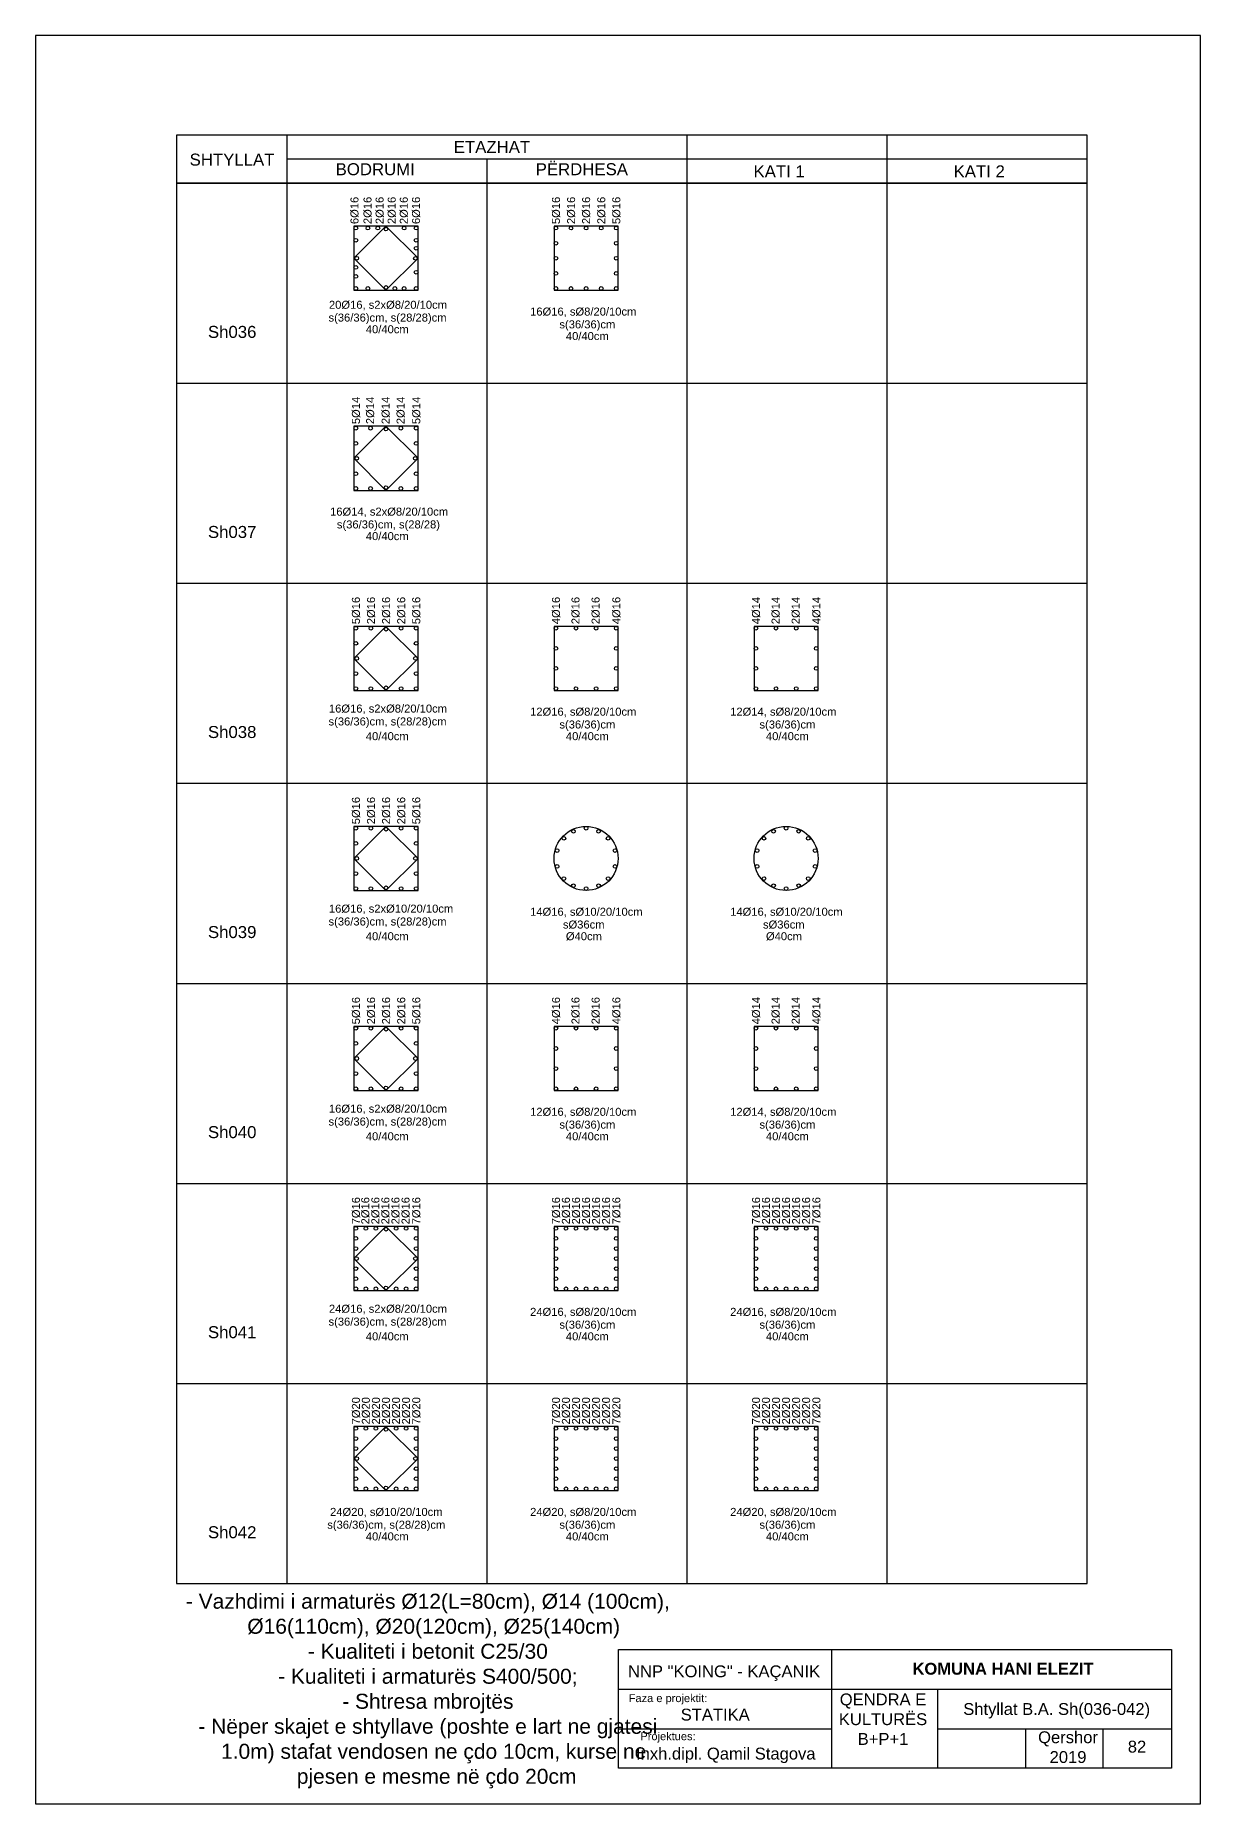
# Model space of a CAD drawing. Header units: inches. Extents: x 2793 to 14277, y -1659 to 551.
# Drawn here: x 11082 to 12538, y -1659 to 551 of the extents above; entities that cross this region are included whole.
import ezdxf

# ---------------------------------------------------------------- set-up
doc = ezdxf.new("R2010")
doc.units = ezdxf.units.IN
doc.layers.add('TEKSTI_Pen_No__201', color=7, linetype='Continuous', lineweight=18)
doc.styles.add('A4TS01', font='ARIAL.TTF', dxfattribs={"height": 10})
doc.styles.add('GENERATED_STYLE_1', font='ARIAL.TTF')

msp = doc.modelspace()

# ---------------------------------------------------------------- linework, layer by layer
for p, q in [((12538, 550.8), (11081.8, 550.8)), ((11081.8, 550.8), (11081.8, -1659)), ((12538, -1659), (12538, 550.8)), ((12396.3, 426.1), (11258.3, 426.1)), ((11258.3, 426.1), (11258.3, 366.1)), ((11258.3, 426.1), (11258.3, 366.1)), ((11396.3, 366.1), (11396.3, 426.1)), ((11896.3, 366.1), (11896.3, 426.1)), ((12146.3, 366.1), (12146.3, 426.1)), ((12396.3, 366.1), (12396.3, 426.1)), ((12396.3, 396.1), (11396.3, 396.1)), ((11646.3, 366.1), (11646.3, 396.1)), ((11258.3, 366.1), (11258.3, -1383.9)), ((11258.3, 366.1), (11258.3, -1383.9)), ((12396.3, 366.1), (11258.3, 366.1)), ((11258.3, 366.1), (11258.3, -1383.9)), ((11258.3, 366.1), (11258.3, 346.1)), ((11258.3, 366.1), (12396.3, 366.1)), ((11396.3, -1383.9), (11396.3, 366.1)), ((11646.3, -1383.9), (11646.3, 366.1)), ((11896.3, -1383.9), (11896.3, 366.1)), ((12146.3, -1383.9), (12146.3, 366.1)), ((12396.3, -1383.9), (12396.3, 366.1)), ((11560, 312.2), (11480, 312.2)), ((11480, 312.2), (11480, 232.2)), ((11520, 312.2), (11480, 272.2)), ((11560, 272.2), (11520, 312.2)), ((11560, 232.2), (11560, 312.2)), ((11810, 312.2), (11730, 312.2)), ((11730, 312.2), (11730, 232.2)), ((11810, 232.2), (11810, 312.2)), ((11480, 272.2), (11520, 232.2)), ((11520, 232.2), (11560, 272.2)), ((11480, 232.2), (11560, 232.2)), ((11730, 232.2), (11810, 232.2)), ((11258.3, 116.1), (12396.3, 116.1)), ((11560, 62.2), (11480, 62.2)), ((11480, 62.2), (11480, -17.8)), ((11480, 22.2), (11520, 62.2)), ((11520, 62.2), (11560, 22.2)), ((11560, -17.8), (11560, 62.2)), ((11520, -17.8), (11480, 22.2)), ((11560, 22.2), (11520, -17.8)), ((11480, -17.8), (11560, -17.8)), ((11258.3, -133.9), (12396.3, -133.9)), ((11560, -187.8), (11480, -187.8)), ((11480, -187.8), (11480, -267.8)), ((11480, -227.8), (11520, -187.8)), ((11520, -187.8), (11560, -227.8)), ((11560, -267.8), (11560, -187.8)), ((11810, -187.8), (11730, -187.8)), ((11730, -187.8), (11730, -267.8)), ((11810, -267.8), (11810, -187.8)), ((12060, -187.8), (11980, -187.8)), ((11980, -187.8), (11980, -267.8)), ((12060, -267.8), (12060, -187.8)), ((11520, -267.8), (11480, -227.8)), ((11560, -227.8), (11520, -267.8)), ((11480, -267.8), (11560, -267.8)), ((11730, -267.8), (11810, -267.8)), ((11980, -267.8), (12060, -267.8)), ((11258.3, -383.9), (12396.3, -383.9)), ((11560, -437.8), (11480, -437.8)), ((11480, -437.8), (11480, -517.8)), ((11480, -477.8), (11520, -437.8)), ((11520, -437.8), (11560, -477.8)), ((11560, -517.8), (11560, -437.8)), ((11520, -517.8), (11480, -477.8)), ((11560, -477.8), (11520, -517.8)), ((11480, -517.8), (11560, -517.8)), ((11258.3, -633.9), (12396.3, -633.9)), ((11560, -687.8), (11480, -687.8)), ((11480, -687.8), (11480, -767.8)), ((11480, -727.8), (11520, -687.8)), ((11520, -687.8), (11560, -727.8)), ((11560, -767.8), (11560, -687.8)), ((11810, -687.8), (11730, -687.8)), ((11730, -687.8), (11730, -767.8)), ((11810, -767.8), (11810, -687.8)), ((12060, -687.8), (11980, -687.8)), ((11980, -687.8), (11980, -767.8)), ((12060, -767.8), (12060, -687.8)), ((11520, -767.8), (11480, -727.8)), ((11560, -727.8), (11520, -767.8)), ((11480, -767.8), (11560, -767.8)), ((11730, -767.8), (11810, -767.8)), ((11980, -767.8), (12060, -767.8)), ((11258.3, -883.9), (12396.3, -883.9)), ((11560, -937.8), (11480, -937.8)), ((11480, -937.8), (11480, -1017.8)), ((11480, -977.8), (11520, -937.8)), ((11520, -937.8), (11560, -977.8)), ((11560, -1017.8), (11560, -937.8)), ((11810, -937.8), (11730, -937.8)), ((11730, -937.8), (11730, -1017.8)), ((11810, -1017.8), (11810, -937.8)), ((12060, -937.8), (11980, -937.8)), ((11980, -937.8), (11980, -1017.8)), ((12060, -1017.8), (12060, -937.8)), ((11520, -1017.8), (11480, -977.8)), ((11560, -977.8), (11520, -1017.8)), ((11480, -1017.8), (11560, -1017.8)), ((11730, -1017.8), (11810, -1017.8)), ((11980, -1017.8), (12060, -1017.8)), ((11258.3, -1133.9), (12396.3, -1133.9)), ((11258.3, -1133.9), (12396.3, -1133.9)), ((11560, -1187.8), (11480, -1187.8)), ((11480, -1187.8), (11480, -1267.8)), ((11480, -1227.8), (11520, -1187.8)), ((11520, -1187.8), (11560, -1227.8)), ((11560, -1267.8), (11560, -1187.8)), ((11810, -1187.8), (11730, -1187.8)), ((11730, -1187.8), (11730, -1267.8)), ((11810, -1267.8), (11810, -1187.8)), ((12060, -1187.8), (11980, -1187.8)), ((11980, -1187.8), (11980, -1267.8)), ((12060, -1267.8), (12060, -1187.8)), ((11520, -1267.8), (11480, -1227.8)), ((11560, -1227.8), (11520, -1267.8)), ((11480, -1267.8), (11560, -1267.8)), ((11730, -1267.8), (11810, -1267.8)), ((11980, -1267.8), (12060, -1267.8)), ((11258.3, -1383.9), (12396.3, -1383.9)), ((11258.3, -1383.9), (12396.3, -1383.9)), ((11810.4, -1614.6), (11810.4, -1466.5)), ((11810.4, -1466.5), (12501.8, -1466.5)), ((12077.1, -1614.6), (12077.1, -1466.5)), ((12501.8, -1466.5), (12501.8, -1614.6)), ((11810.4, -1515.9), (12501.8, -1515.9)), ((12209.1, -1515.9), (12209.1, -1614.6)), ((11810.4, -1565.3), (12077.1, -1565.3)), ((12209.1, -1565.3), (12501.8, -1565.3)), ((12319.1, -1565.3), (12319.1, -1614.6)), ((12415.7, -1565.3), (12415.7, -1614.6)), ((12501.8, -1614.6), (11810.4, -1614.6)), ((11081.8, -1659), (12538, -1659))]:
    msp.add_line(p, q)
for centre, radius in [((11482.3, 309.9), 2.3), ((11497.4, 309.9), 2.3), ((11509.8, 309.9), 2.3), ((11520, 308.7), 2.3), ((11542.6, 309.9), 2.3), ((11557.7, 309.9), 2.3), ((11732.3, 309.9), 2.3), ((11751.2, 309.9), 2.3), ((11770, 309.9), 2.3), ((11788.9, 309.9), 2.3), ((11807.7, 309.9), 2.3), ((11482.3, 294.8), 2.3), ((11557.7, 294.8), 2.3), ((11732.3, 291), 2.3), ((11807.7, 291), 2.3), ((11483.5, 272.3), 2.3), ((11556.7, 272.1), 2.3), ((11557.7, 284.8), 2.3), ((11732.3, 272.2), 2.3), ((11807.7, 272.2), 2.3), ((11482.3, 260.7), 2.3), ((11482.3, 249.5), 2.3), ((11557.7, 254.7), 2.3), ((11732.3, 253.3), 2.3), ((11807.7, 253.3), 2.3), ((11482.3, 234.5), 2.3), ((11497.4, 234.5), 2.3), ((11520, 235.7), 2.3), ((11531.1, 234.5), 2.3), ((11542.6, 234.5), 2.3), ((11557.7, 234.5), 2.3), ((11732.3, 234.5), 2.3), ((11732.3, 234.5), 2.3), ((11751.2, 234.5), 2.3), ((11770, 234.5), 2.3), ((11788.9, 234.5), 2.3), ((11807.7, 234.5), 2.3), ((11482.3, 59.9), 2.3), ((11500.8, 59.9), 2.3), ((11520, 58.8), 2.3), ((11538.7, 59.9), 2.3), ((11557.7, 59.9), 2.3), ((11482.3, 40.9), 2.3), ((11483.4, 22.2), 2.3), ((11556.6, 22.2), 2.3), ((11557.7, 40.9), 2.3), ((11482.3, 2.9), 2.3), ((11557.7, 2.9), 2.3), ((11482.3, -15.5), 2.3), ((11482.3, -15.5), 2.3), ((11500.8, -15.5), 2.3), ((11520, -14.4), 2.3), ((11538.7, -15.5), 2.3), ((11557.7, -15.5), 2.3), ((11482.3, -190.1), 2.3), ((11501.2, -190.1), 2.3), ((11520, -191.3), 2.3), ((11538.9, -190.1), 2.3), ((11557.7, -190.1), 2.3), ((11732.3, -190.1), 2.3), ((11757.4, -190.1), 2.3), ((11782.6, -190.1), 2.3), ((11807.7, -190.1), 2.3), ((11982.3, -190.1), 2.3), ((12007.4, -190.1), 2.3), ((12032.6, -190.1), 2.3), ((12057.7, -190.1), 2.3), ((11482.3, -209), 2.3), ((11557.7, -209), 2.3), ((11732.3, -215.3), 2.3), ((11807.7, -215.3), 2.3), ((11982.3, -215.3), 2.3), ((12057.7, -215.3), 2.3), ((11483.4, -227.8), 2.3), ((11556.7, -227.8), 2.3), ((11732.3, -240.4), 2.3), ((11807.7, -240.4), 2.3), ((11982.3, -240.4), 2.3), ((12057.7, -240.4), 2.3), ((11482.3, -246.7), 2.3), ((11482.3, -265.5), 2.3), ((11482.3, -265.5), 2.3), ((11501.2, -265.5), 2.3), ((11520, -264.5), 2.3), ((11538.9, -265.5), 2.3), ((11557.7, -246.7), 2.3), ((11557.7, -265.5), 2.3), ((11732.3, -265.5), 2.3), ((11732.3, -265.5), 2.3), ((11757.4, -265.5), 2.3), ((11782.6, -265.5), 2.3), ((11807.7, -265.5), 2.3), ((11982.3, -265.5), 2.3), ((11982.3, -265.5), 2.3), ((12007.4, -265.5), 2.3), ((12032.6, -265.5), 2.3), ((12057.7, -265.5), 2.3), ((11482.3, -440.1), 2.3), ((11501.2, -440.1), 2.3), ((11520, -441.3), 2.3), ((11538.9, -440.1), 2.3), ((11557.7, -440.1), 2.3), ((11770, -477.8), 40), ((11754.3, -443.9), 2.3), ((11770, -440.1), 2.3), ((11785.7, -443.9), 2.3), ((12020, -477.8), 40), ((12004.3, -443.9), 2.3), ((12020, -440.1), 2.3), ((12035.7, -443.9), 2.3), ((11482.3, -459), 2.3), ((11557.7, -459), 2.3), ((11742.4, -452.7), 2.3), ((11797.6, -452.7), 2.3), ((11992.4, -452.7), 2.3), ((12047.6, -452.7), 2.3), ((11483.4, -477.8), 2.3), ((11556.7, -477.8), 2.3), ((11733.8, -468), 2.3), ((11733.8, -487.7), 2.3), ((11806.2, -468), 2.3), ((11806.2, -487.7), 2.3), ((11983.8, -468), 2.3), ((11983.8, -487.7), 2.3), ((12056.2, -468), 2.3), ((12056.2, -487.7), 2.3), ((11482.3, -496.7), 2.3), ((11557.7, -496.7), 2.3), ((11742.4, -503), 2.3), ((11797.6, -503), 2.3), ((11992.4, -503), 2.3), ((12047.6, -503), 2.3), ((11482.3, -515.5), 2.3), ((11482.3, -515.5), 2.3), ((11501.2, -515.5), 2.3), ((11520, -514.5), 2.3), ((11538.9, -515.5), 2.3), ((11557.7, -515.5), 2.3), ((11754.3, -511.8), 2.3), ((11770, -515.5), 2.3), ((11785.7, -511.8), 2.3), ((12004.3, -511.8), 2.3), ((12020, -515.5), 2.3), ((12035.7, -511.8), 2.3), ((11482.3, -690.1), 2.3), ((11482.3, -709), 2.3), ((11501.2, -690.1), 2.3), ((11520, -691.3), 2.3), ((11538.9, -690.1), 2.3), ((11557.7, -690.1), 2.3), ((11557.7, -709), 2.3), ((11732.3, -690.1), 2.3), ((11757.4, -690.1), 2.3), ((11782.6, -690.1), 2.3), ((11807.7, -690.1), 2.3), ((11982.3, -690.1), 2.3), ((12007.4, -690.1), 2.3), ((12032.6, -690.1), 2.3), ((12057.7, -690.1), 2.3), ((11483.4, -727.8), 2.3), ((11556.7, -727.8), 2.3), ((11732.3, -715.3), 2.3), ((11807.7, -715.3), 2.3), ((11982.3, -715.3), 2.3), ((12057.7, -715.3), 2.3), ((11482.3, -746.7), 2.3), ((11557.7, -746.7), 2.3), ((11732.3, -740.4), 2.3), ((11807.7, -740.4), 2.3), ((11982.3, -740.4), 2.3), ((12057.7, -740.4), 2.3), ((11482.3, -765.5), 2.3), ((11482.3, -765.5), 2.3), ((11501.2, -765.5), 2.3), ((11520, -764.5), 2.3), ((11538.9, -765.5), 2.3), ((11557.7, -765.5), 2.3), ((11732.3, -765.5), 2.3), ((11732.3, -765.5), 2.3), ((11757.4, -765.5), 2.3), ((11782.6, -765.5), 2.3), ((11807.7, -765.5), 2.3), ((11982.3, -765.5), 2.3), ((11982.3, -765.5), 2.3), ((12007.4, -765.5), 2.3), ((12032.6, -765.5), 2.3), ((12057.7, -765.5), 2.3), ((11482.3, -940.1), 2.3), ((11494.9, -940.1), 2.3), ((11507.4, -940.1), 2.3), ((11520, -941.2), 2.3), ((11532.6, -940.1), 2.3), ((11545.1, -940.1), 2.3), ((11557.7, -940.1), 2.3), ((11732.3, -940.1), 2.3), ((11744.9, -940.1), 2.3), ((11757.4, -940.1), 2.3), ((11770, -940.1), 2.3), ((11782.6, -940.1), 2.3), ((11795.1, -940.1), 2.3), ((11807.7, -940.1), 2.3), ((11982.3, -940.1), 2.3), ((11994.9, -940.1), 2.3), ((12007.4, -940.1), 2.3), ((12020, -940.1), 2.3), ((12032.6, -940.1), 2.3), ((12045.1, -940.1), 2.3), ((12057.7, -940.1), 2.3), ((11482.3, -952.7), 2.3), ((11482.3, -965.3), 2.3), ((11557.7, -952.7), 2.3), ((11557.7, -965.3), 2.3), ((11732.3, -952.7), 2.3), ((11732.3, -965.3), 2.3), ((11807.7, -952.7), 2.3), ((11807.7, -965.3), 2.3), ((11982.3, -952.7), 2.3), ((11982.3, -965.3), 2.3), ((12057.7, -952.7), 2.3), ((12057.7, -965.3), 2.3), ((11482.3, -990.4), 2.3), ((11483.2, -977.8), 2.3), ((11556.7, -977.8), 2.3), ((11557.7, -990.4), 2.3), ((11732.3, -977.8), 2.3), ((11732.3, -990.4), 2.3), ((11807.7, -977.8), 2.3), ((11807.7, -990.4), 2.3), ((11982.3, -977.8), 2.3), ((11982.3, -990.4), 2.3), ((12057.7, -977.8), 2.3), ((12057.7, -990.4), 2.3), ((11482.3, -1003), 2.3), ((11482.3, -1015.5), 2.3), ((11482.3, -1015.5), 2.3), ((11494.9, -1015.5), 2.3), ((11507.4, -1015.5), 2.3), ((11520, -1014.4), 2.3), ((11532.6, -1015.5), 2.3), ((11545.1, -1015.5), 2.3), ((11557.7, -1003), 2.3), ((11557.7, -1015.5), 2.3), ((11732.3, -1003), 2.3), ((11732.3, -1015.5), 2.3), ((11732.3, -1015.5), 2.3), ((11744.9, -1015.5), 2.3), ((11757.4, -1015.5), 2.3), ((11770, -1015.5), 2.3), ((11782.6, -1015.5), 2.3), ((11795.1, -1015.5), 2.3), ((11807.7, -1003), 2.3), ((11807.7, -1015.5), 2.3), ((11982.3, -1003), 2.3), ((11982.3, -1015.5), 2.3), ((11982.3, -1015.5), 2.3), ((11994.9, -1015.5), 2.3), ((12007.4, -1015.5), 2.3), ((12020, -1015.5), 2.3), ((12032.6, -1015.5), 2.3), ((12045.1, -1015.5), 2.3), ((12057.7, -1003), 2.3), ((12057.7, -1015.5), 2.3), ((11482.3, -1190.1), 2.3), ((11494.9, -1190.1), 2.3), ((11507.4, -1190.1), 2.3), ((11520, -1191.4), 2.3), ((11532.6, -1190.1), 2.3), ((11545.1, -1190.1), 2.3), ((11557.7, -1190.1), 2.3), ((11732.3, -1190.1), 2.3), ((11744.9, -1190.1), 2.3), ((11757.4, -1190.1), 2.3), ((11770, -1190.1), 2.3), ((11782.6, -1190.1), 2.3), ((11795.1, -1190.1), 2.3), ((11807.7, -1190.1), 2.3), ((11982.3, -1190.1), 2.3), ((11994.9, -1190.1), 2.3), ((12007.4, -1190.1), 2.3), ((12020, -1190.1), 2.3), ((12032.6, -1190.1), 2.3), ((12045.1, -1190.1), 2.3), ((12057.7, -1190.1), 2.3), ((11482.3, -1202.7), 2.3), ((11482.3, -1215.3), 2.3), ((11557.7, -1202.7), 2.3), ((11557.7, -1215.3), 2.3), ((11732.3, -1202.7), 2.3), ((11732.3, -1215.3), 2.3), ((11807.7, -1202.7), 2.3), ((11807.7, -1215.3), 2.3), ((11982.3, -1202.7), 2.3), ((11982.3, -1215.3), 2.3), ((12057.7, -1202.7), 2.3), ((12057.7, -1215.3), 2.3), ((11483.4, -1227.8), 2.3), ((11556.7, -1227.8), 2.3), ((11732.3, -1227.8), 2.3), ((11807.7, -1227.8), 2.3), ((11982.3, -1227.8), 2.3), ((12057.7, -1227.8), 2.3), ((11482.3, -1240.4), 2.3), ((11482.3, -1253), 2.3), ((11557.7, -1240.4), 2.3), ((11557.7, -1253), 2.3), ((11732.3, -1240.4), 2.3), ((11732.3, -1253), 2.3), ((11807.7, -1240.4), 2.3), ((11807.7, -1253), 2.3), ((11982.3, -1240.4), 2.3), ((11982.3, -1253), 2.3), ((12057.7, -1240.4), 2.3), ((12057.7, -1253), 2.3), ((11482.3, -1265.5), 2.3), ((11482.3, -1265.5), 2.3), ((11494.9, -1265.5), 2.3), ((11507.4, -1265.5), 2.3), ((11520, -1264.4), 2.3), ((11532.6, -1265.5), 2.3), ((11545.1, -1265.5), 2.3), ((11557.7, -1265.5), 2.3), ((11732.3, -1265.5), 2.3), ((11732.3, -1265.5), 2.3), ((11744.9, -1265.5), 2.3), ((11757.4, -1265.5), 2.3), ((11770, -1265.5), 2.3), ((11782.6, -1265.5), 2.3), ((11795.1, -1265.5), 2.3), ((11807.7, -1265.5), 2.3), ((11982.3, -1265.5), 2.3), ((11982.3, -1265.5), 2.3), ((11994.9, -1265.5), 2.3), ((12007.4, -1265.5), 2.3), ((12020, -1265.5), 2.3), ((12032.6, -1265.5), 2.3), ((12045.1, -1265.5), 2.3), ((12057.7, -1265.5), 2.3)]:
    msp.add_circle(centre, radius)

# ---------------------------------------------------------------- texts
at = {"width": 286.78, "attachment_point": 1, "style": 'A4TS01'}
for s, insert, char_height in [('SHTYLLAT', (11274.6, 403), 15), ('ETAZHAT', (11604.7, 418.8), 15), ('BODRUMI', (11457.1, 391), 15), ('PËRDHESA', (11707.1, 391), 15), ('KATI 1', (11979.3, 388.3), 15), ('{\\fArial|b0|i0|c238|p34;KATI }2', (12229.3, 388.3), 15), ('{\\fArial|b0|i0|c238|p34;s(36/36)cm}, s(28/28)cm', (11448.2, 203.1), 10), ('{\\fArial|b0|i0|c238|p34;20Ø16, s}2x{\\fArial|b0|i0|c238|p34;Ø8/20/10cm }', (11448.7, 219.1), 10), ('{\\fArial|b0|i0|c238|p34;16Ø16, sØ8/20/}10{\\fArial|b0|i0|c238|p34;cm }', (11700.1, 210.6), 10), ('{\\fArial|b0|i0|c238|p34;Sh0}36', (11297.5, 187.7), 15), ('4{\\fArial|b0|i0|c238|p34;0/}4{\\fArial|b0|i0|c238|p34;0cm}', (11494.8, 188.5), 10), ('{\\fArial|b0|i0|c238|p34;s(}3{\\fArial|b0|i0|c238|p34;6/}36{\\fArial|b0|i0|c238|p34;)cm}', (11736.7, 194.6), 10), ('4{\\fArial|b0|i0|c238|p34;0/}4{\\fArial|b0|i0|c238|p34;0cm}', (11744.8, 180), 10), ('{\\fArial|b0|i0|c238|p34;16Ø1}4{\\fArial|b0|i0|c238|p34;, s2xØ8/20/10cm }', (11450.1, -39.4), 10), ('{\\fArial|b0|i0|c238|p34;Sh03}7', (11297.5, -62.3), 15), ('{\\fArial|b0|i0|c238|p34;s(36/36)cm}, s(28/28)', (11458.6, -55.4), 10), ('4{\\fArial|b0|i0|c238|p34;0/}4{\\fArial|b0|i0|c238|p34;0cm}', (11494.8, -70), 10), ('16{\\fArial|b0|i0|c238|p34;Ø16, s2xØ8/20/10cm }', (11448.7, -285.5), 10), ('{\\fArial|b0|i0|c238|p34;s(36/36)cm}, s(28/28)cm', (11448.2, -301.6), 10), ('{\\fArial|b0|i0|c238|p34;12Ø16, sØ8/20/}10{\\fArial|b0|i0|c238|p34;cm }', (11700.1, -289.4), 10), ('{\\fArial|b0|i0|c238|p34;s(}3{\\fArial|b0|i0|c238|p34;6/}36{\\fArial|b0|i0|c238|p34;)cm}', (11736.7, -305.4), 10), ('{\\fArial|b0|i0|c238|p34;12Ø14, sØ8/20/}10{\\fArial|b0|i0|c238|p34;cm }', (11950.1, -289.4), 10), ('{\\fArial|b0|i0|c238|p34;s(}3{\\fArial|b0|i0|c238|p34;6/}36{\\fArial|b0|i0|c238|p34;)cm}', (11986.7, -305.4), 10), ('{\\fArial|b0|i0|c238|p34;Sh03}8', (11297.5, -312.3), 15), ('4{\\fArial|b0|i0|c238|p34;0/}4{\\fArial|b0|i0|c238|p34;0cm}', (11494.8, -320), 10), ('4{\\fArial|b0|i0|c238|p34;0/}4{\\fArial|b0|i0|c238|p34;0cm}', (11744.8, -320), 10), ('4{\\fArial|b0|i0|c238|p34;0/}4{\\fArial|b0|i0|c238|p34;0cm}', (11994.8, -320), 10), ('{\\fArial|b0|i0|c238|p34;s(36/36)cm}, s(28/28)cm', (11448.2, -551.6), 10), ('{\\fArial|b0|i0|c238|p34;16Ø16, s2xØ}10{\\fArial|b0|i0|c238|p34;/20/10cm }', (11448.7, -535.5), 10), ('{\\fArial|b0|i0|c238|p34;14Ø16, sØ}10{\\fArial|b0|i0|c238|p34;/20/}10{\\fArial|b0|i0|c238|p34;cm }', (11700.1, -539.4), 10), ('{\\fArial|b0|i0|c238|p34;14Ø16, sØ}10{\\fArial|b0|i0|c238|p34;/20/}10{\\fArial|b0|i0|c238|p34;cm }', (11950.1, -539.4), 10), ('{\\fArial|b0|i0|c238|p34;Sh03}9', (11297.5, -562.3), 15), ('4{\\fArial|b0|i0|c238|p34;0/}4{\\fArial|b0|i0|c238|p34;0cm}', (11494.8, -570), 10), ('{\\fArial|b0|i0|c238|p34;s}Ø36{\\fArial|b0|i0|c238|p34;cm}', (11741.1, -555.4), 10), ('Ø40cm', (11744.8, -570), 10), ('{\\fArial|b0|i0|c238|p34;s}Ø36{\\fArial|b0|i0|c238|p34;cm}', (11991.1, -555.4), 10), ('Ø40cm', (11994.8, -570), 10), ('16{\\fArial|b0|i0|c238|p34;Ø16, s2xØ8/20/10cm }', (11448.7, -785.5), 10), ('{\\fArial|b0|i0|c238|p34;12Ø16, sØ8/20/}10{\\fArial|b0|i0|c238|p34;cm }', (11700.1, -789.4), 10), ('{\\fArial|b0|i0|c238|p34;12Ø14, sØ8/20/}10{\\fArial|b0|i0|c238|p34;cm }', (11950.1, -789.4), 10), ('{\\fArial|b0|i0|c238|p34;Sh0}40', (11297.5, -812.3), 15), ('{\\fArial|b0|i0|c238|p34;s(36/36)cm}, s(28/28)cm', (11448.2, -801.6), 10), ('{\\fArial|b0|i0|c238|p34;s(}3{\\fArial|b0|i0|c238|p34;6/}36{\\fArial|b0|i0|c238|p34;)cm}', (11736.7, -805.4), 10), ('{\\fArial|b0|i0|c238|p34;s(}3{\\fArial|b0|i0|c238|p34;6/}36{\\fArial|b0|i0|c238|p34;)cm}', (11986.7, -805.4), 10), ('4{\\fArial|b0|i0|c238|p34;0/}4{\\fArial|b0|i0|c238|p34;0cm}', (11494.8, -820), 10), ('4{\\fArial|b0|i0|c238|p34;0/}4{\\fArial|b0|i0|c238|p34;0cm}', (11744.8, -820), 10), ('4{\\fArial|b0|i0|c238|p34;0/}4{\\fArial|b0|i0|c238|p34;0cm}', (11994.8, -820), 10), ('{\\fArial|b0|i0|c238|p34;2}4{\\fArial|b0|i0|c238|p34;Ø16, s2xØ8/20/10cm }', (11448.7, -1035.5), 10), ('{\\fArial|b0|i0|c238|p34;s(36/36)cm}, s(28/28)cm', (11448.2, -1051.6), 10), ('{\\fArial|b0|i0|c238|p34;24Ø16, sØ8/20/}10{\\fArial|b0|i0|c238|p34;cm }', (11700.1, -1039.4), 10), ('{\\fArial|b0|i0|c238|p34;s(}3{\\fArial|b0|i0|c238|p34;6/}36{\\fArial|b0|i0|c238|p34;)cm}', (11736.7, -1055.4), 10), ('{\\fArial|b0|i0|c238|p34;24Ø16, sØ8/20/}10{\\fArial|b0|i0|c238|p34;cm }', (11950.1, -1039.4), 10), ('{\\fArial|b0|i0|c238|p34;s(}3{\\fArial|b0|i0|c238|p34;6/}36{\\fArial|b0|i0|c238|p34;)cm}', (11986.7, -1055.4), 10), ('{\\fArial|b0|i0|c238|p34;Sh0}41', (11297.5, -1062.3), 15), ('4{\\fArial|b0|i0|c238|p34;0/}4{\\fArial|b0|i0|c238|p34;0cm}', (11494.8, -1070), 10), ('4{\\fArial|b0|i0|c238|p34;0/}4{\\fArial|b0|i0|c238|p34;0cm}', (11744.8, -1070), 10), ('4{\\fArial|b0|i0|c238|p34;0/}4{\\fArial|b0|i0|c238|p34;0cm}', (11994.8, -1070), 10), ('{\\fArial|b0|i0|c238|p34;24Ø20, sØ}10{\\fArial|b0|i0|c238|p34;/20/}10{\\fArial|b0|i0|c238|p34;cm }', (11450.1, -1289.4), 10), ('{\\fArial|b0|i0|c238|p34;24Ø20, sØ8/20/1}0{\\fArial|b0|i0|c238|p34;cm }', (11700.1, -1289.4), 10), ('{\\fArial|b0|i0|c238|p34;24Ø20, sØ8/20/1}0{\\fArial|b0|i0|c238|p34;cm }', (11950.1, -1289.4), 10), ('{\\fArial|b0|i0|c238|p34;Sh0}42', (11297.5, -1312.3), 15), ('{\\fArial|b0|i0|c238|p34;s(36/36)cm}, s(28/28)cm', (11446.6, -1305.4), 10), ('4{\\fArial|b0|i0|c238|p34;0/}4{\\fArial|b0|i0|c238|p34;0cm}', (11494.8, -1320), 10), ('{\\fArial|b0|i0|c238|p34;s(}3{\\fArial|b0|i0|c238|p34;6/}36{\\fArial|b0|i0|c238|p34;)cm}', (11736.7, -1305.4), 10), ('4{\\fArial|b0|i0|c238|p34;0/}4{\\fArial|b0|i0|c238|p34;0cm}', (11744.8, -1320), 10), ('{\\fArial|b0|i0|c238|p34;s(}3{\\fArial|b0|i0|c238|p34;6/}36{\\fArial|b0|i0|c238|p34;)cm}', (11986.7, -1305.4), 10), ('4{\\fArial|b0|i0|c238|p34;0/}4{\\fArial|b0|i0|c238|p34;0cm}', (11994.8, -1320), 10)]:
    msp.add_mtext(s, dxfattribs=dict(at, insert=insert, char_height=char_height))
at = {"char_height": 10, "width": 286.78, "attachment_point": 1, "rotation": 90, "style": 'A4TS01'}
for s, insert in [('{\\fArial|b0|i0|c238|p34;6Ø1}6', (11475.6, 314.9)), ('{\\fArial|b0|i0|c238|p34;2Ø1}6', (11491.9, 314.9)), ('{\\fArial|b0|i0|c238|p34;2Ø1}6', (11507, 314.9)), ('{\\fArial|b0|i0|c238|p34;2Ø1}6', (11522.1, 314.9)), ('{\\fArial|b0|i0|c238|p34;2Ø1}6', (11537.2, 314.9)), ('{\\fArial|b0|i0|c238|p34;6Ø16}', (11552.5, 314.9)), ('{\\fArial|b0|i0|c238|p34;5Ø1}6', (11727.4, 314.9)), ('{\\fArial|b0|i0|c238|p34;2Ø1}6', (11746.3, 314.9)), ('{\\fArial|b0|i0|c238|p34;2Ø1}6', (11765.1, 314.9)), ('{\\fArial|b0|i0|c238|p34;2Ø1}6', (11784, 314.9)), ('{\\fArial|b0|i0|c238|p34;5Ø1}6', (11802.8, 314.9)), ('5{\\fArial|b0|i0|c238|p34;Ø14}', (11477.4, 64.9)), ('{\\fArial|b0|i0|c238|p34;2Ø1}4', (11495.2, 64.9)), ('{\\fArial|b0|i0|c238|p34;2Ø1}4', (11514.5, 64.9)), ('{\\fArial|b0|i0|c238|p34;2Ø1}4', (11533.2, 64.9)), ('5{\\fArial|b0|i0|c238|p34;Ø1}4', (11552.8, 64.9)), ('{\\fArial|b0|i0|c238|p34;5Ø1}6', (11477.4, -185.1)), ('{\\fArial|b0|i0|c238|p34;2Ø1}6', (11496.3, -185.1)), ('{\\fArial|b0|i0|c238|p34;2Ø1}6', (11515.1, -185.1)), ('{\\fArial|b0|i0|c238|p34;2Ø1}6', (11534, -185.1)), ('{\\fArial|b0|i0|c238|p34;5Ø1}6', (11552.8, -185.1)), ('{\\fArial|b0|i0|c238|p34;4Ø1}6', (11727.4, -185.1)), ('{\\fArial|b0|i0|c238|p34;2Ø1}6', (11751.8, -185.1)), ('{\\fArial|b0|i0|c238|p34;2Ø1}6', (11776.9, -185.1)), ('{\\fArial|b0|i0|c238|p34;4Ø1}6', (11802.8, -185.1)), ('4{\\fArial|b0|i0|c238|p34;Ø14}', (11977.4, -185.1)), ('{\\fArial|b0|i0|c238|p34;2Ø1}4', (12001.8, -185.1)), ('{\\fArial|b0|i0|c238|p34;2Ø1}4', (12026.9, -185.1)), ('4{\\fArial|b0|i0|c238|p34;Ø14}', (12052.8, -185.1)), ('{\\fArial|b0|i0|c238|p34;5Ø1}6', (11477.4, -435.1)), ('{\\fArial|b0|i0|c238|p34;2Ø1}6', (11496.3, -435.1)), ('{\\fArial|b0|i0|c238|p34;2Ø1}6', (11515.1, -435.1)), ('{\\fArial|b0|i0|c238|p34;2Ø1}6', (11534, -435.1)), ('{\\fArial|b0|i0|c238|p34;5Ø1}6', (11552.8, -435.1)), ('{\\fArial|b0|i0|c238|p34;5Ø1}6', (11477.4, -685.1)), ('{\\fArial|b0|i0|c238|p34;2Ø1}6', (11496.3, -685.1)), ('{\\fArial|b0|i0|c238|p34;2Ø1}6', (11515.1, -685.1)), ('{\\fArial|b0|i0|c238|p34;2Ø1}6', (11534, -685.1)), ('{\\fArial|b0|i0|c238|p34;5Ø1}6', (11552.8, -685.1)), ('{\\fArial|b0|i0|c238|p34;4Ø1}6', (11727.4, -685.1)), ('{\\fArial|b0|i0|c238|p34;2Ø1}6', (11751.8, -685.1)), ('{\\fArial|b0|i0|c238|p34;2Ø1}6', (11776.9, -685.1)), ('{\\fArial|b0|i0|c238|p34;4Ø1}6', (11802.8, -685.1)), ('4{\\fArial|b0|i0|c238|p34;Ø14}', (11977.4, -685.1)), ('{\\fArial|b0|i0|c238|p34;2Ø1}4', (12001.8, -685.1)), ('{\\fArial|b0|i0|c238|p34;2Ø1}4', (12026.9, -685.1)), ('4{\\fArial|b0|i0|c238|p34;Ø14}', (12052.8, -685.1)), ('7{\\fArial|b0|i0|c238|p34;Ø16}', (11477.4, -935.1)), ('{\\fArial|b0|i0|c238|p34;2Ø1}6', (11489.1, -935.1)), ('{\\fArial|b0|i0|c238|p34;2Ø1}6', (11501.7, -935.1)), ('{\\fArial|b0|i0|c238|p34;2Ø1}6', (11514.2, -935.1)), ('{\\fArial|b0|i0|c238|p34;2Ø1}6', (11526.8, -935.1)), ('{\\fArial|b0|i0|c238|p34;2Ø1}6', (11539.4, -935.1)), ('7{\\fArial|b0|i0|c238|p34;Ø16}', (11552.8, -935.1)), ('7{\\fArial|b0|i0|c238|p34;Ø16}', (11727.4, -935.1)), ('{\\fArial|b0|i0|c238|p34;2Ø1}6', (11739.8, -935.1)), ('{\\fArial|b0|i0|c238|p34;2Ø1}6', (11752.4, -935.1)), ('{\\fArial|b0|i0|c238|p34;2Ø1}6', (11764.9, -935.1)), ('{\\fArial|b0|i0|c238|p34;2Ø1}6', (11777.5, -935.1)), ('{\\fArial|b0|i0|c238|p34;2Ø1}6', (11790, -935.1)), ('7{\\fArial|b0|i0|c238|p34;Ø16}', (11802.8, -935.1)), ('7{\\fArial|b0|i0|c238|p34;Ø16}', (11977.4, -935.1)), ('{\\fArial|b0|i0|c238|p34;2Ø1}6', (11989.8, -935.1)), ('{\\fArial|b0|i0|c238|p34;2Ø1}6', (12002.4, -935.1)), ('{\\fArial|b0|i0|c238|p34;2Ø1}6', (12014.9, -935.1)), ('{\\fArial|b0|i0|c238|p34;2Ø1}6', (12027.5, -935.1)), ('{\\fArial|b0|i0|c238|p34;2Ø1}6', (12040, -935.1)), ('7{\\fArial|b0|i0|c238|p34;Ø16}', (12052.8, -935.1)), ('{\\fArial|b0|i0|c238|p34;7Ø}20', (11477.4, -1185.1)), ('{\\fArial|b0|i0|c238|p34;2Ø}20', (11489.8, -1185.1)), ('{\\fArial|b0|i0|c238|p34;2Ø}20', (11502.4, -1185.1)), ('{\\fArial|b0|i0|c238|p34;2Ø}20', (11514.9, -1185.1)), ('{\\fArial|b0|i0|c238|p34;2Ø}20', (11527.5, -1185.1)), ('{\\fArial|b0|i0|c238|p34;2Ø}20', (11540, -1185.1)), ('{\\fArial|b0|i0|c238|p34;7Ø}20', (11552.8, -1185.1)), ('{\\fArial|b0|i0|c238|p34;7Ø}20', (11727.4, -1185.1)), ('{\\fArial|b0|i0|c238|p34;2Ø}20', (11739.8, -1185.1)), ('{\\fArial|b0|i0|c238|p34;2Ø}20', (11752.4, -1185.1)), ('{\\fArial|b0|i0|c238|p34;2Ø}20', (11764.9, -1185.1)), ('{\\fArial|b0|i0|c238|p34;2Ø}20', (11777.5, -1185.1)), ('{\\fArial|b0|i0|c238|p34;2Ø}20', (11790, -1185.1)), ('{\\fArial|b0|i0|c238|p34;7Ø}20', (11802.8, -1185.1)), ('{\\fArial|b0|i0|c238|p34;7Ø}20', (11977.4, -1185.1)), ('{\\fArial|b0|i0|c238|p34;2Ø}20', (11989.8, -1185.1)), ('{\\fArial|b0|i0|c238|p34;2Ø}20', (12002.4, -1185.1)), ('{\\fArial|b0|i0|c238|p34;2Ø}20', (12014.9, -1185.1)), ('{\\fArial|b0|i0|c238|p34;2Ø}20', (12027.5, -1185.1)), ('{\\fArial|b0|i0|c238|p34;2Ø}20', (12040, -1185.1)), ('{\\fArial|b0|i0|c238|p34;7Ø}20', (12052.8, -1185.1))]:
    msp.add_mtext(s, dxfattribs=dict(at, insert=insert))
at = {"insert": (11572.3, -1518.3), "char_height": 18.75, "width": 705.959, "attachment_point": 5}
msp.add_mtext('{\\fArial|b0|i0|c0|p34;- Vazhdimi i armaturës Ø12(L=80cm), Ø14 (100cm),\\P  Ø16(110cm), Ø20(120cm), Ø25(140cm) \\P- Kualiteti i betonit C25/30\\P- Kualiteti i armaturës S400/500;\\P- Shtresa mbrojtës\\P- Nëper skajet e shtyllave (poshte e lart ne gjatesi\\P  1.0m) stafat vendosen ne çdo 10cm, kurse ne \\P   pjesen e mesme në çdo 20cm }', dxfattribs=at)
at = {"layer": 'TEKSTI_Pen_No__201', "linetype": 'Continuous', "attachment_point": 2, "style": 'GENERATED_STYLE_1'}
for s, insert, char_height in [('NNP "KOING" - KAÇANIK', (11942.5, -1486.2), 14.816), ('{\\fArial|b1|i0|c0|p34;KOMUNA HANI ELEZIT}', (12291.1, -1483), 14.816), ('Faza e projektit:', (11872.4, -1522.2), 9.877), ('QENDRA E \\PKULTURËS\\PB+P+1', (12141.1, -1521.3), 14.82), ('STATIKA', (11931.4, -1540.3), 14.82), ('Shtyllat B.A. Sh(036-042)', (12358.1, -1533.3), 14.816), ('Qershor \\P2019', (12372.3, -1568.6), 14.82), ('Inxh.dipl. Qamil Stagova', (11944.6, -1589), 14.816), ('Projektues:', (11872.4, -1569.8), 9.877), ('82', (12458.5, -1580.3), 14.82)]:
    msp.add_mtext(s, dxfattribs=dict(at, insert=insert, char_height=char_height))

doc.saveas('drawing.dxf')
